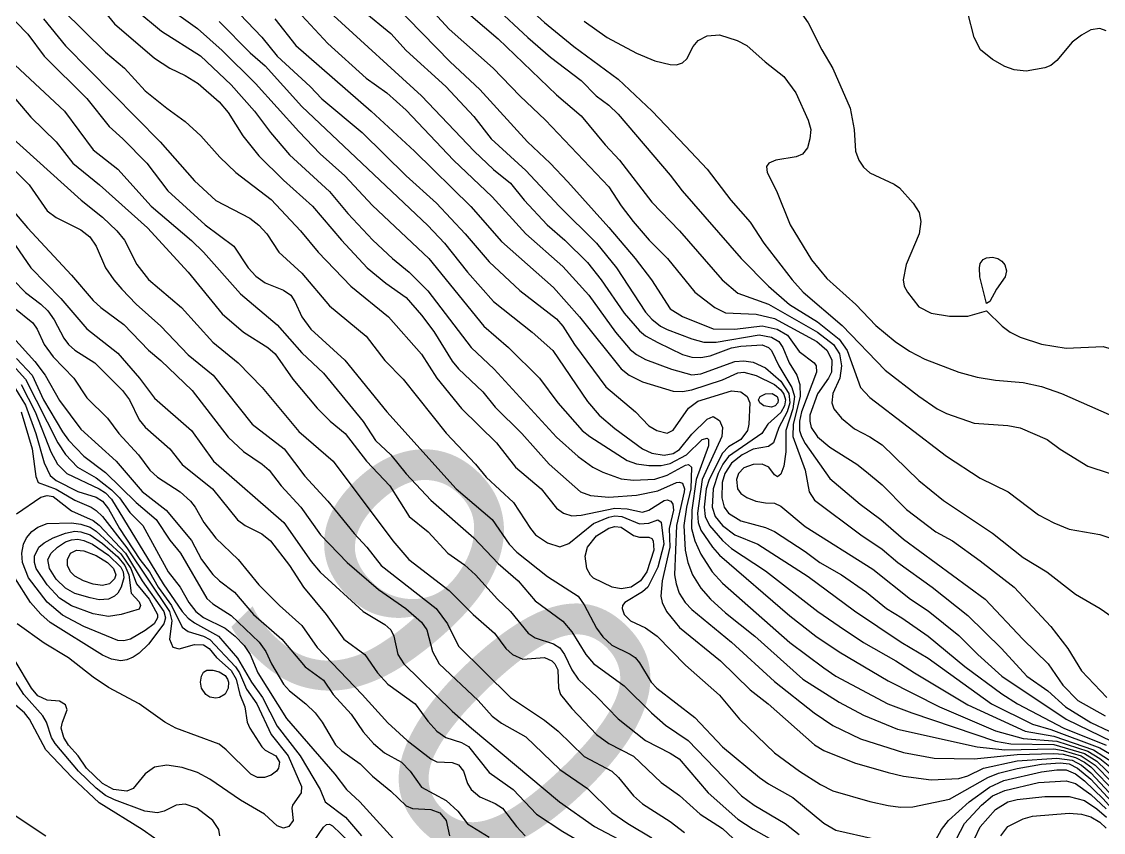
# Model space of a CAD drawing. Extents: x 474277 to 475042, y 254928 to 255625.
# Drawn here: x 474785.74 to 474812.76, y 255467.94 to 255488.19 of the extents above; entities that cross this region are included whole.
import ezdxf

# ---------------------------------------------------------------- set-up
doc = ezdxf.new("R2010")
doc.units = 0
doc.header["$MEASUREMENT"] = 0
doc.layers.add('BaseMapV2_DTM_export_MonNov09090547073261 — entities', color=1, linetype='CONTINUOUS')
doc.styles.get("Standard").update_dxf_attribs({"font": 'romans.shx'})

msp = doc.modelspace()

# ---------------------------------------------------------------- linework, layer by layer
at = {"layer": 'BaseMapV2_DTM_export_MonNov09090547073261 — entities', "color": 15, "linetype": 'Continuous', "true_color": 0xb7484b}
for points in [[(474785.002, 255488.792, 87), (474785.893, 255487.872, 87), (474786.297, 255487.328, 87), (474787.37, 255486.27, 87), (474787.927, 255485.571, 87), (474788.269, 255485.265, 87), (474788.861, 255484.651, 87), (474789.386, 255483.961, 87), (474790.326, 255483.118, 87), (474791.036, 255482.581, 87), (474791.395, 255482.044, 87), (474791.588, 255481.835, 87), (474791.818, 255481.669, 87), (474792.278, 255481.483, 87), (474792.458, 255481.354, 87), (474792.565, 255481.201, 87), (474792.739, 255480.817, 87), (474792.96, 255480.511, 87), (474793.811, 255479.738, 87), (474794.859, 255478.441, 87), (474796.594, 255476.524, 87), (474797.49, 255475.757, 87), (474797.919, 255475.143, 87), (474798.105, 255474.941, 87), (474798.872, 255474.331, 87), (474799.639, 255473.84, 87), (474799.792, 255473.624, 87), (474800.099, 255473.045, 87), (474800.252, 255472.826, 87), (474800.482, 255472.618, 87), (474800.942, 255472.393, 87), (474801.061, 255472.306, 87), (474801.172, 255472.174, 87), (474801.466, 255471.693, 87), (474801.604, 255471.54, 87), (474802.552, 255470.813, 87), (474803.242, 255470.08, 87), (474804.171, 255469.316, 87), (474804.393, 255469.156, 87), (474805.006, 255468.817, 87), (474805.773, 255468.169, 87), (474806.079, 255467.996, 87), (474807.03, 255467.783, 87)], [(474790.821, 255488.766, 85.25), (474791.741, 255487.798, 85.25), (474792.124, 255487.325, 85.25), (474792.944, 255486.568, 85.25), (474793.237, 255486.261, 85.25), (474794.242, 255485.418, 85.25), (474795.345, 255484.341, 85.25), (474796.101, 255483.654, 85.25), (474796.819, 255482.888, 85.25), (474797.415, 255482.191, 85.25), (474798.182, 255481.472, 85.25), (474799.102, 255480.764, 85.25), (474799.255, 255480.587, 85.25), (474799.547, 255480.127, 85.25), (474800.329, 255479.065, 85.25), (474801.075, 255478.441, 85.25), (474801.402, 255478.097, 85.25), (474801.607, 255477.98, 85.25), (474801.862, 255477.913, 85.25), (474802.016, 255477.988, 85.25), (474802.399, 255478.54, 85.25), (474802.629, 255478.71, 85.25), (474803.472, 255478.97, 85.25), (474803.702, 255478.946, 85.25), (474803.862, 255478.824, 85.25), (474803.924, 255478.671, 85.25), (474803.901, 255478.134, 85.25), (474803.868, 255477.98, 85.25), (474803.704, 255477.75, 85.25), (474803.396, 255477.568, 85.25), (474803.242, 255477.416, 85.25), (474802.909, 255476.754, 85.25), (474802.841, 255476.524, 85.25), (474802.786, 255476.064, 85.25), (474802.808, 255475.834, 85.25), (474802.92, 255475.603, 85.25), (474803.242, 255475.229, 85.25), (474803.472, 255475.031, 85.25), (474804.316, 255474.478, 85.25), (474805.628, 255473.457, 85.25), (474806.156, 255473.089, 85.25), (474806.77, 255472.683, 85.25), (474807.575, 255472.23, 85.25), (474808.039, 255471.923, 85.25), (474809.376, 255471.129, 85.25), (474810.804, 255470.466, 85.25), (474811.523, 255470.349, 85.25), (474812.516, 255470.006, 85.25), (474813.287, 255469.507, 85.25)], [(474795.651, 255488.844, 83.75), (474796.418, 255488.004, 83.75), (474797.52, 255487.028, 83.75), (474798.181, 255486.338, 83.75), (474798.825, 255485.725, 83.75), (474800.405, 255484.061, 83.75), (474800.712, 255483.587, 83.75), (474801.017, 255483.194, 83.75), (474801.412, 255482.734, 83.75), (474801.875, 255482.274, 83.75), (474802.551, 255481.431, 83.75), (474803.052, 255481.048, 83.75), (474803.319, 255480.917, 83.75), (474804.086, 255480.885, 83.75), (474804.546, 255480.778, 83.75), (474805.598, 255480.204, 83.75), (474805.849, 255479.988, 83.75), (474805.98, 255479.744, 83.75), (474805.966, 255479.437, 83.75), (474805.894, 255479.284, 83.75), (474805.619, 255478.893, 83.75), (474805.428, 255478.364, 83.75), (474805.423, 255478.21, 83.75), (474805.462, 255478.057, 83.75), (474805.619, 255477.823, 83.75), (474805.926, 255477.561, 83.75), (474806.597, 255477.137, 83.75), (474806.846, 255476.947, 83.75), (474807.23, 255476.619, 83.75), (474807.843, 255476.005, 83.75), (474808.571, 255475.45, 83.75), (474808.993, 255475.219, 83.75), (474809.683, 255474.724, 83.75), (474810.527, 255474.065, 83.75), (474811.447, 255473.083, 83.75), (474811.875, 255472.536, 83.75), (474812.214, 255471.978, 83.75), (474812.844, 255471.31, 83.75)], [(474798.105, 255488.8, 83), (474798.795, 255488.166, 83), (474799.531, 255487.565, 83), (474800.635, 255486.755, 83), (474801.486, 255485.955, 83), (474802.322, 255485.082, 83), (474802.859, 255484.504, 83), (474803.452, 255483.731, 83), (474803.932, 255483.185, 83), (474804.278, 255482.658, 83), (474804.987, 255481.738, 83), (474805.262, 255481.431, 83), (474806.233, 255480.603, 83), (474807.306, 255479.482, 83), (474808.15, 255478.834, 83), (474808.61, 255478.518, 83), (474808.84, 255478.402, 83), (474809.53, 255478.158, 83), (474810.373, 255478.103, 83), (474810.68, 255478.044, 83), (474811.359, 255477.75, 83), (474811.677, 255477.513, 83), (474812.367, 255477.087, 83), (474812.904, 255476.91, 83)], [(474804.946, 255488.792, 82.5), (474805.389, 255488.162, 82.5), (474805.728, 255487.488, 82.5), (474806.003, 255487.021, 82.5), (474806.438, 255486.031, 82.5), (474806.536, 255485.495, 82.5), (474806.571, 255484.958, 82.5), (474806.648, 255484.728, 82.5), (474806.77, 255484.554, 82.5), (474806.923, 255484.416, 82.5), (474807.536, 255484.129, 82.5), (474807.667, 255484.038, 82.5), (474808.011, 255483.654, 82.5), (474808.159, 255483.424, 82.5), (474808.203, 255483.194, 82.5), (474808.161, 255482.888, 82.5), (474807.834, 255482.121, 82.5), (474807.761, 255481.738, 82.5), (474807.787, 255481.584, 82.5), (474807.864, 255481.431, 82.5), (474808.15, 255481.068, 82.5), (474808.456, 255480.905, 82.5), (474808.916, 255480.833, 82.5), (474809.376, 255480.832, 82.5), (474809.837, 255480.971, 82.5), (474810.231, 255480.587, 82.5), (474810.433, 255480.434, 82.5), (474810.68, 255480.313, 82.5), (474811.217, 255480.138, 82.5), (474811.83, 255480.036, 82.5), (474812.75, 255480.072, 82.5), (474813.44, 255479.877, 82.5)], [(474786.757, 255488.484, 86.5), (474787.83, 255487.423, 86.5), (474788.31, 255487.028, 86.5), (474788.827, 255486.464, 86.5), (474789.364, 255486.024, 86.5), (474789.824, 255485.699, 86.5), (474790.212, 255485.341, 86.5), (474790.689, 255484.805, 86.5), (474791.088, 255484.421, 86.5), (474791.971, 255483.749, 86.5), (474792.707, 255482.964, 86.5), (474793.141, 255482.428, 86.5), (474793.963, 255481.584, 86.5), (474794.899, 255480.817, 86.5), (474795.728, 255479.882, 86.5), (474796.111, 255479.284, 86.5), (474796.725, 255478.528, 86.5), (474797.601, 255477.674, 86.5), (474798.078, 255477.06, 86.5), (474798.718, 255476.524, 86.5), (474799.102, 255476.037, 86.5), (474799.273, 255475.91, 86.5), (474799.485, 255475.851, 86.5), (474799.715, 255475.864, 86.5), (474800.559, 255476.035, 86.5), (474800.865, 255476.023, 86.5), (474801.249, 255475.942, 86.5), (474801.402, 255475.985, 86.5), (474801.786, 255476.233, 86.5), (474801.862, 255476.248, 86.5), (474801.957, 255476.217, 86.5), (474802.002, 255476.14, 86.5), (474802.021, 255475.987, 86.5), (474801.915, 255475.527, 86.5), (474801.932, 255475.067, 86.5), (474801.735, 255474.223, 86.5), (474801.706, 255473.84, 86.5), (474801.741, 255473.687, 86.5), (474801.847, 255473.457, 86.5), (474802.169, 255473.061, 86.5), (474803.191, 255472.23, 86.5), (474803.932, 255471.499, 86.5), (474804.384, 255471.156, 86.5), (474805.543, 255470.128, 86.5), (474805.773, 255469.986, 86.5), (474806.539, 255469.68, 86.5), (474807.383, 255469.441, 86.5), (474807.766, 255469.345, 86.5), (474808.456, 255469.256, 86.5), (474809.146, 255469.286, 86.5), (474809.376, 255469.357, 86.5), (474809.765, 255469.546, 86.5), (474810.603, 255469.73, 86.5), (474811.6, 255469.798, 86.5), (474811.983, 255469.746, 86.5), (474812.214, 255469.624, 86.5), (474812.444, 255469.432, 86.5), (474813.134, 255468.692, 86.5)], [(474787.6, 255488.695, 86.25), (474788.061, 255488.135, 86.25), (474789.057, 255487.273, 86.25), (474789.441, 255487.03, 86.25), (474789.824, 255486.847, 86.25), (474790.149, 255486.645, 86.25), (474790.675, 255486.185, 86.25), (474790.898, 255485.918, 86.25), (474791.261, 255485.341, 86.25), (474791.664, 255484.841, 86.25), (474792.278, 255484.234, 86.25), (474793.004, 255483.578, 86.25), (474793.728, 255482.734, 86.25), (474794.373, 255482.044, 86.25), (474794.833, 255481.661, 86.25), (474795.345, 255481.297, 86.25), (474795.728, 255480.856, 86.25), (474796.035, 255480.448, 86.25), (474796.495, 255479.712, 86.25), (474796.648, 255479.515, 86.25), (474797.262, 255478.943, 86.25), (474797.568, 255478.56, 86.25), (474798.234, 255477.904, 86.25), (474798.913, 255477.137, 86.25), (474799.696, 255476.447, 86.25), (474799.945, 255476.354, 86.25), (474800.405, 255476.316, 86.25), (474801.095, 255476.36, 86.25), (474801.632, 255476.471, 86.25), (474802.092, 255476.677, 86.25), (474802.169, 255476.692, 86.25), (474802.246, 255476.661, 86.25), (474802.293, 255476.524, 86.25), (474802.288, 255476.447, 86.25), (474802.098, 255475.603, 86.25), (474802.05, 255474.377, 86.25), (474802.084, 255474.147, 86.25), (474802.163, 255473.917, 86.25), (474802.314, 255473.687, 86.25), (474802.476, 255473.505, 86.25), (474803.467, 255472.69, 86.25), (474804.546, 255471.711, 86.25), (474805.539, 255470.926, 86.25), (474806.003, 255470.61, 86.25), (474806.693, 255470.276, 86.25), (474807.766, 255469.935, 86.25), (474808.533, 255469.795, 86.25), (474809.53, 255469.783, 86.25), (474810.603, 255469.886, 86.25), (474811.523, 255469.913, 86.25), (474811.753, 255469.894, 86.25), (474812.06, 255469.816, 86.25), (474812.288, 255469.699, 86.25), (474812.444, 255469.58, 86.25), (474813.057, 255468.945, 86.25)], [(474788.589, 255488.485, 86), (474789.231, 255487.948, 86), (474790.205, 255487.335, 86), (474790.974, 255486.609, 86), (474791.557, 255485.955, 86), (474791.956, 255485.418, 86), (474792.431, 255484.865, 86), (474793.428, 255483.951, 86), (474793.888, 255483.399, 86), (474794.511, 255482.734, 86), (474795.004, 255482.274, 86), (474795.421, 255481.935, 86), (474795.881, 255481.468, 86), (474796.97, 255480.051, 86), (474797.544, 255479.514, 86), (474799.102, 255477.809, 86), (474799.639, 255477.332, 86), (474800.005, 255477.06, 86), (474800.252, 255476.936, 86), (474800.712, 255476.773, 86), (474801.019, 255476.737, 86), (474801.556, 255476.767, 86), (474801.862, 255476.86, 86), (474802.322, 255477.116, 86), (474802.399, 255477.13, 86), (474802.471, 255477.06, 86), (474802.45, 255476.524, 86), (474802.345, 255476.064, 86), (474802.281, 255475.603, 86), (474802.31, 255474.99, 86), (474802.377, 255474.683, 86), (474802.495, 255474.377, 86), (474802.706, 255474.039, 86), (474802.948, 255473.763, 86), (474803.319, 255473.425, 86), (474804.05, 255472.843, 86), (474805.255, 255471.77, 86), (474806.156, 255471.191, 86), (474806.77, 255470.867, 86), (474807.613, 255470.52, 86), (474809.607, 255470.081, 86), (474810.297, 255470.007, 86), (474811.523, 255470.028, 86), (474811.753, 255469.989, 86), (474812.204, 255469.853, 86), (474812.556, 255469.623, 86), (474812.98, 255469.185, 86)], [(474789.287, 255488.613, 85.75), (474790.131, 255488.017, 85.75), (474790.744, 255487.471, 85.75), (474791.578, 255486.645, 85.75), (474792.661, 255485.443, 85.75), (474793.198, 255484.89, 85.75), (474793.811, 255484.338, 85.75), (474794.501, 255483.601, 85.75), (474795.913, 255482.274, 85.75), (474797.28, 255480.587, 85.75), (474797.902, 255480.051, 85.75), (474798.674, 255479.284, 85.75), (474799.131, 255478.671, 85.75), (474799.742, 255477.98, 85.75), (474799.929, 255477.827, 85.75), (474800.865, 255477.229, 85.75), (474801.095, 255477.147, 85.75), (474801.402, 255477.108, 85.75), (474801.709, 255477.102, 85.75), (474801.939, 255477.154, 85.75), (474802.345, 255477.367, 85.75), (474802.739, 255477.75, 85.75), (474802.859, 255477.783, 85.75), (474802.894, 255477.75, 85.75), (474802.899, 255477.597, 85.75), (474802.591, 255476.754, 85.75), (474802.475, 255475.987, 85.75), (474802.47, 255475.527, 85.75), (474802.552, 255475.223, 85.75), (474802.706, 255474.892, 85.75), (474802.987, 255474.453, 85.75), (474803.242, 255474.166, 85.75), (474804.929, 255472.683, 85.75), (474805.773, 255472.055, 85.75), (474806.079, 255471.847, 85.75), (474807.379, 255471.156, 85.75), (474807.971, 255470.926, 85.75), (474810.067, 255470.222, 85.75), (474810.45, 255470.154, 85.75), (474811.523, 255470.136, 85.75), (474812.29, 255469.91, 85.75), (474812.597, 255469.721, 85.75), (474813.057, 255469.282, 85.75)], [(474794.271, 255488.461, 84.25), (474794.961, 255487.896, 84.25), (474795.345, 255487.469, 84.25), (474796.334, 255486.568, 84.25), (474797.032, 255485.816, 84.25), (474797.463, 255485.265, 84.25), (474798.335, 255484.47, 84.25), (474799.162, 255483.578, 84.25), (474800.099, 255482.658, 84.25), (474800.599, 255482.044, 84.25), (474801.325, 255480.934, 84.25), (474801.479, 255480.757, 84.25), (474801.698, 255480.587, 84.25), (474801.862, 255480.501, 84.25), (474802.476, 255480.267, 84.25), (474802.782, 255480.182, 84.25), (474803.089, 255480.182, 84.25), (474804.163, 255480.366, 84.25), (474804.469, 255480.31, 84.25), (474804.653, 255480.204, 84.25), (474804.754, 255480.051, 84.25), (474804.912, 255479.667, 84.25), (474805.098, 255479.361, 84.25), (474805.177, 255479.131, 84.25), (474805.183, 255478.824, 84.25), (474805.013, 255478.134, 84.25), (474805.002, 255477.827, 84.25), (474805.31, 255476.984, 84.25), (474805.407, 255476.447, 84.25), (474805.543, 255476.24, 84.25), (474806.697, 255475.373, 84.25), (474807.23, 255475.011, 84.25), (474807.624, 255474.683, 84.25), (474808.481, 255474.07, 84.25), (474809.376, 255473.359, 84.25), (474810.217, 255472.536, 84.25), (474810.846, 255471.846, 84.25), (474811.37, 255471.478, 84.25), (474811.815, 255471.08, 84.25), (474812.444, 255470.688, 84.25), (474813.364, 255470.255, 84.25)], [(474795.038, 255488.625, 84), (474796.445, 255487.182, 84), (474797.185, 255486.491, 84), (474798.371, 255485.188, 84), (474798.942, 255484.651, 84), (474799.378, 255484.191, 84), (474800.405, 255483.049, 84), (474801.066, 255482.274, 84), (474801.473, 255481.738, 84), (474801.939, 255481.019, 84), (474802.246, 255480.827, 84), (474803.012, 255480.515, 84), (474803.549, 255480.508, 84), (474804.239, 255480.592, 84), (474804.613, 255480.511, 84), (474804.872, 255480.357, 84), (474805.159, 255479.953, 84), (474805.535, 255479.667, 84), (474805.583, 255479.591, 84), (474805.589, 255479.437, 84), (474805.221, 255478.441, 84), (474805.171, 255478.21, 84), (474805.17, 255477.98, 84), (474805.217, 255477.827, 84), (474805.313, 255477.657, 84), (474805.926, 255476.776, 84), (474806.684, 255476.14, 84), (474807.202, 255475.757, 84), (474807.766, 255475.266, 84), (474809.808, 255473.763, 84), (474810.751, 255472.766, 84), (474811.376, 255472.153, 84), (474811.75, 255471.616, 84), (474812.125, 255471.233, 84), (474812.804, 255470.85, 84)], [(474797.557, 255488.562, 83.25), (474798.386, 255487.795, 83.25), (474798.949, 255487.303, 83.25), (474799.715, 255486.719, 83.25), (474800.087, 255486.338, 83.25), (474800.405, 255486.099, 83.25), (474800.639, 255485.878, 83.25), (474801.939, 255484.354, 83.25), (474802.241, 255483.961, 83.25), (474803.712, 255482.274, 83.25), (474804.396, 255481.584, 83.25), (474804.915, 255481.124, 83.25), (474805.619, 255480.692, 83.25), (474806.156, 255480.261, 83.25), (474806.359, 255479.974, 83.25), (474806.691, 255479.054, 83.25), (474806.923, 255478.799, 83.25), (474808.84, 255477.336, 83.25), (474809.683, 255476.789, 83.25), (474810.378, 255476.447, 83.25), (474811.14, 255475.871, 83.25), (474811.523, 255475.673, 83.25), (474811.907, 255475.517, 83.25), (474812.674, 255475.383, 83.25), (474812.923, 255475.297, 83.25)], [(474786.283, 255488.255, 86.75), (474786.834, 255487.585, 86.75), (474789.196, 255485.188, 86.75), (474790.054, 255484.213, 86.75), (474790.591, 255483.726, 86.75), (474791.434, 255483.279, 86.75), (474791.664, 255483.104, 86.75), (474791.864, 255482.888, 86.75), (474792.161, 255482.428, 86.75), (474792.738, 255481.909, 86.75), (474793.428, 255481.088, 86.75), (474794.348, 255480.337, 86.75), (474794.808, 255479.727, 86.75), (474795.268, 255479.257, 86.75), (474796.342, 255477.915, 86.75), (474797.076, 255477.137, 86.75), (474797.338, 255476.817, 86.75), (474798.028, 255476.18, 86.75), (474798.445, 255475.527, 86.75), (474798.574, 255475.373, 86.75), (474798.872, 255475.174, 86.75), (474799.179, 255475.07, 86.75), (474799.409, 255475.158, 86.75), (474800.022, 255475.653, 86.75), (474800.405, 255475.817, 86.75), (474800.559, 255475.844, 86.75), (474800.73, 255475.834, 86.75), (474801.172, 255475.65, 86.75), (474801.402, 255475.666, 86.75), (474801.632, 255475.747, 86.75), (474801.709, 255475.692, 86.75), (474801.779, 255475.143, 86.75), (474801.632, 255474.569, 86.75), (474801.38, 255474.07, 86.75), (474801.249, 255473.951, 86.75), (474800.802, 255473.687, 86.75), (474800.748, 255473.61, 86.75), (474800.736, 255473.533, 86.75), (474800.79, 255473.38, 86.75), (474800.949, 255473.227, 86.75), (474801.325, 255473.047, 86.75), (474801.609, 255472.843, 86.75), (474802.322, 255472.12, 86.75), (474803.166, 255471.365, 86.75), (474803.668, 255470.773, 86.75), (474804.541, 255469.929, 86.75), (474805.169, 255469.469, 86.75), (474805.696, 255469.138, 86.75), (474806.003, 255468.982, 86.75), (474806.923, 255468.71, 86.75), (474807.383, 255468.61, 86.75), (474807.69, 255468.571, 86.75), (474807.996, 255468.581, 86.75), (474808.916, 255468.769, 86.75), (474809.877, 255469.316, 86.75), (474810.143, 255469.418, 86.75), (474810.603, 255469.54, 86.75), (474811.217, 255469.642, 86.75), (474811.677, 255469.677, 86.75), (474811.907, 255469.653, 86.75), (474812.117, 255469.546, 86.75), (474812.444, 255469.269, 86.75), (474813.287, 255468.362, 86.75)], [(474790.668, 255488.194, 85.5), (474791.449, 255487.412, 85.5), (474791.818, 255487.086, 85.5), (474792.738, 255486.067, 85.5), (474795.881, 255483.1, 85.5), (474796.299, 255482.658, 85.5), (474796.878, 255481.933, 85.5), (474797.527, 255481.201, 85.5), (474798.488, 255480.435, 85.5), (474799.009, 255479.974, 85.5), (474799.869, 255478.701, 85.5), (474800.168, 255478.364, 85.5), (474800.559, 255478.031, 85.5), (474801.245, 255477.52, 85.5), (474801.479, 255477.413, 85.5), (474801.786, 255477.362, 85.5), (474802.016, 255477.408, 85.5), (474802.169, 255477.507, 85.5), (474802.476, 255477.885, 85.5), (474802.859, 255478.265, 85.5), (474803.012, 255478.325, 85.5), (474803.166, 255478.232, 85.5), (474803.244, 255478.057, 85.5), (474803.231, 255477.827, 85.5), (474802.74, 255476.754, 85.5), (474802.619, 255475.91, 85.5), (474802.636, 255475.68, 85.5), (474802.706, 255475.49, 85.5), (474802.992, 255475.067, 85.5), (474803.166, 255474.865, 85.5), (474804.929, 255473.347, 85.5), (474805.577, 255472.843, 85.5), (474806.156, 255472.452, 85.5), (474807.383, 255471.727, 85.5), (474808.669, 255471.08, 85.5), (474810.067, 255470.479, 85.5), (474810.757, 255470.288, 85.5), (474811.6, 255470.223, 85.5), (474812.367, 255469.973, 85.5), (474812.674, 255469.791, 85.5), (474813.21, 255469.352, 85.5)], [(474792.064, 255488.255, 85), (474792.584, 255487.595, 85), (474794.468, 255485.955, 85), (474795.548, 255484.958, 85), (474796.955, 255483.572, 85), (474797.722, 255482.699, 85), (474799.025, 255481.55, 85), (474799.677, 255480.817, 85), (474800.712, 255479.52, 85), (474800.916, 255479.361, 85), (474801.249, 255479.191, 85), (474802.016, 255478.959, 85), (474802.246, 255478.954, 85), (474802.476, 255478.997, 85), (474803.242, 255479.242, 85), (474803.626, 255479.415, 85), (474803.779, 255479.434, 85), (474804.086, 255479.351, 85), (474804.546, 255479.126, 85), (474804.699, 255478.998, 85), (474804.776, 255478.886, 85), (474804.815, 255478.747, 85), (474804.795, 255478.594, 85), (474804.699, 255478.43, 85), (474804.376, 255478.134, 85), (474804.224, 255477.904, 85), (474803.396, 255477.33, 85), (474803.25, 255477.137, 85), (474803.133, 255476.907, 85), (474803.008, 255476.524, 85), (474802.987, 255476.064, 85), (474803.063, 255475.834, 85), (474803.242, 255475.603, 85), (474803.549, 255475.377, 85), (474804.125, 255475.143, 85), (474805.389, 255474.329, 85), (474806.539, 255473.473, 85), (474807.711, 255472.69, 85), (474808.38, 255472.289, 85), (474809.964, 255471.156, 85), (474810.987, 255470.644, 85), (474811.447, 255470.509, 85), (474812.674, 255470.05, 85), (474813.824, 255469.377, 85)], [(474792.738, 255488.34, 84.75), (474793.384, 255487.642, 84.75), (474794.348, 255486.779, 84.75), (474794.857, 255486.415, 84.75), (474795.345, 255485.98, 84.75), (474796.522, 255484.728, 84.75), (474797.492, 255483.815, 84.75), (474798.33, 255482.888, 84.75), (474799.255, 255482.074, 84.75), (474799.907, 255481.354, 84.75), (474800.573, 255480.434, 84.75), (474800.942, 255480.005, 84.75), (474801.095, 255479.873, 84.75), (474801.325, 255479.748, 84.75), (474801.968, 255479.514, 84.75), (474802.476, 255479.372, 84.75), (474802.706, 255479.397, 84.75), (474803.549, 255479.7, 84.75), (474803.779, 255479.72, 84.75), (474804.009, 255479.686, 84.75), (474804.316, 255479.54, 84.75), (474804.699, 255479.208, 84.75), (474804.9, 255478.901, 84.75), (474804.927, 255478.671, 84.75), (474804.864, 255478.441, 84.75), (474804.65, 255478.057, 84.75), (474804.522, 255477.674, 84.75), (474804.393, 255477.575, 84.75), (474804.009, 255477.515, 84.75), (474803.734, 255477.367, 84.75), (474803.472, 255477.163, 84.75), (474803.304, 255476.907, 84.75), (474803.238, 255476.677, 84.75), (474803.231, 255476.294, 84.75), (474803.286, 255476.064, 84.75), (474803.396, 255475.914, 84.75), (474803.702, 255475.721, 84.75), (474804.316, 255475.552, 84.75), (474804.546, 255475.457, 84.75), (474805.313, 255474.958, 84.75), (474805.675, 255474.683, 84.75), (474806.219, 255474.377, 84.75), (474806.846, 255473.945, 84.75), (474807.344, 255473.533, 84.75), (474807.724, 255473.303, 84.75), (474808.38, 255472.843, 84.75), (474809.3, 255472.088, 84.75), (474810.22, 255471.402, 84.75), (474810.612, 255471.156, 84.75), (474811.774, 255470.543, 84.75), (474812.827, 255470.122, 84.75)], [(474793.536, 255488.332, 84.5), (474795.728, 255486.336, 84.5), (474797.039, 255484.958, 84.5), (474797.524, 255484.498, 84.5), (474797.952, 255484.151, 84.5), (474798.291, 255483.731, 84.5), (474798.863, 255483.118, 84.5), (474799.304, 255482.734, 84.5), (474799.869, 255482.173, 84.5), (474800.212, 255481.738, 84.5), (474800.789, 255480.906, 84.5), (474801.172, 255480.471, 84.5), (474801.325, 255480.342, 84.5), (474801.632, 255480.172, 84.5), (474802.246, 255479.877, 84.5), (474802.476, 255479.806, 84.5), (474802.706, 255479.804, 84.5), (474802.936, 255479.84, 84.5), (474803.472, 255480.041, 84.5), (474803.702, 255480.088, 84.5), (474804.239, 255480.117, 84.5), (474804.393, 255480.055, 84.5), (474804.469, 255479.978, 84.5), (474804.651, 255479.591, 84.5), (474804.981, 255479.054, 84.5), (474805.04, 255478.824, 84.5), (474805.003, 255478.517, 84.5), (474804.829, 255477.98, 84.5), (474804.828, 255477.444, 84.5), (474804.776, 255477.088, 84.5), (474804.699, 255476.884, 84.5), (474804.623, 255476.824, 84.5), (474804.546, 255476.874, 84.5), (474804.402, 255477.06, 84.5), (474804.239, 255477.137, 84.5), (474804.009, 255477.131, 84.5), (474803.779, 255477.043, 84.5), (474803.644, 255476.907, 84.5), (474803.596, 255476.754, 84.5), (474803.623, 255476.524, 84.5), (474803.702, 255476.409, 84.5), (474803.856, 255476.303, 84.5), (474804.08, 255476.217, 84.5), (474804.316, 255476.171, 84.5), (474804.546, 255476.166, 84.5), (474804.699, 255476.088, 84.5), (474805.313, 255475.584, 84.5), (474807, 255474.513, 84.5), (474807.939, 255473.763, 84.5), (474808.38, 255473.477, 84.5), (474809.146, 255472.861, 84.5), (474809.62, 255472.383, 84.5), (474810.22, 255471.844, 84.5), (474811.83, 255470.77, 84.5), (474812.98, 255470.209, 84.5)], [(474796.955, 255488.339, 83.5), (474797.645, 255487.762, 83.5), (474799.102, 255486.361, 83.5), (474799.715, 255485.838, 83.5), (474800.31, 255485.111, 83.5), (474800.672, 255484.728, 83.5), (474801.479, 255483.684, 83.5), (474802.17, 255482.964, 83.5), (474803.236, 255481.738, 83.5), (474803.626, 255481.41, 83.5), (474804.393, 255481.134, 83.5), (474805.619, 255480.431, 83.5), (474806.014, 255480.127, 83.5), (474806.167, 255479.897, 83.5), (474806.217, 255479.591, 83.5), (474806.175, 255479.284, 83.5), (474806, 255478.901, 83.5), (474805.974, 255478.671, 83.5), (474806.03, 255478.517, 83.5), (474806.216, 255478.287, 83.5), (474806.539, 255478.017, 83.5), (474806.923, 255477.818, 83.5), (474807.23, 255477.617, 83.5), (474808.15, 255476.731, 83.5), (474808.763, 255476.228, 83.5), (474809.99, 255475.417, 83.5), (474810.757, 255474.803, 83.5), (474811.346, 255474.453, 83.5), (474812.06, 255473.893, 83.5), (474812.678, 255473.533, 83.5), (474812.98, 255473.323, 83.5)], [(474799.792, 255488.203, 82.75), (474800.361, 255487.795, 82.75), (474801.095, 255487.401, 82.75), (474801.556, 255487.211, 82.75), (474801.939, 255487.115, 82.75), (474802.092, 255487.114, 82.75), (474802.246, 255487.157, 82.75), (474802.357, 255487.258, 82.75), (474802.516, 255487.565, 82.75), (474802.641, 255487.718, 82.75), (474802.859, 255487.834, 82.75), (474803.166, 255487.86, 82.75), (474803.612, 255487.718, 82.75), (474803.856, 255487.597, 82.75), (474804.313, 255487.182, 82.75), (474804.776, 255486.82, 82.75), (474805.076, 255486.415, 82.75), (474805.387, 255485.725, 82.75), (474805.448, 255485.495, 82.75), (474805.429, 255485.265, 82.75), (474805.368, 255485.035, 82.75), (474805.247, 255484.881, 82.75), (474805.083, 255484.811, 82.75), (474804.581, 255484.728, 82.75), (474804.406, 255484.651, 82.75), (474804.342, 255484.575, 82.75), (474804.362, 255484.421, 82.75), (474804.596, 255483.961, 82.75), (474804.932, 255483.118, 82.75), (474805.466, 255482.237, 82.75), (474805.849, 255481.774, 82.75), (474806.575, 255481.124, 82.75), (474807.076, 255480.601, 82.75), (474807.555, 255480.204, 82.75), (474807.92, 255479.957, 82.75), (474808.303, 255479.762, 82.75), (474809.146, 255479.433, 82.75), (474809.607, 255479.31, 82.75), (474810.067, 255479.235, 82.75), (474810.757, 255479.176, 82.75), (474811.217, 255479.077, 82.75), (474811.716, 255478.901, 82.75), (474812.904, 255478.382, 82.75)], [(474812.827, 255487.962, 82.5), (474812.674, 255488.018, 82.5), (474812.444, 255487.984, 82.5), (474812.214, 255487.853, 82.5), (474811.983, 255487.673, 82.5), (474811.6, 255487.219, 82.5), (474811.447, 255487.09, 82.5), (474811.293, 255487.032, 82.5), (474810.833, 255486.953, 82.5), (474810.527, 255486.982, 82.5), (474810.297, 255487.071, 82.5), (474809.99, 255487.244, 82.5), (474809.688, 255487.488, 82.5), (474809.528, 255487.795, 82.5), (474809.373, 255488.408, 82.5)], [(474785.58, 255487.105, 87.25), (474786.808, 255485.955, 87.25), (474787.524, 255484.985, 87.25), (474788.137, 255484.501, 87.25), (474788.97, 255483.578, 87.25), (474789.977, 255482.722, 87.25), (474790.284, 255482.428, 87.25), (474791.204, 255481.392, 87.25), (474792.124, 255480.614, 87.25), (474792.738, 255479.916, 87.25), (474793.274, 255479.409, 87.25), (474794.271, 255478.2, 87.25), (474794.578, 255477.728, 87.25), (474794.961, 255477.367, 87.25), (474795.345, 255476.899, 87.25), (474795.958, 255476.241, 87.25), (474797.034, 255475.297, 87.25), (474797.645, 255474.653, 87.25), (474798.14, 255474.223, 87.25), (474798.565, 255473.724, 87.25), (474799.255, 255473.218, 87.25), (474799.485, 255472.949, 87.25), (474799.831, 255472.383, 87.25), (474800.022, 255472.158, 87.25), (474800.789, 255471.606, 87.25), (474801.472, 255470.926, 87.25), (474801.823, 255470.62, 87.25), (474802.384, 255470.236, 87.25), (474803.723, 255468.856, 87.25), (474804.037, 255468.626, 87.25), (474804.813, 255468.166, 87.25), (474805.159, 255467.887, 87.25)], [(474785.454, 255486.413, 87.5), (474785.967, 255485.801, 87.5), (474786.598, 255485.188, 87.5), (474787.017, 255484.651, 87.5), (474787.68, 255484.115, 87.5), (474788.88, 255483.041, 87.5), (474789.901, 255481.929, 87.5), (474790.75, 255480.894, 87.5), (474791.281, 255480.431, 87.5), (474791.89, 255480.051, 87.5), (474792.067, 255479.897, 87.5), (474792.508, 255479.264, 87.5), (474793.121, 255478.537, 87.5), (474793.448, 255478.21, 87.5), (474793.816, 255477.904, 87.5), (474794.349, 255477.214, 87.5), (474794.937, 255476.6, 87.5), (474795.421, 255475.83, 87.5), (474795.889, 255475.45, 87.5), (474796.386, 255474.913, 87.5), (474796.802, 255474.622, 87.5), (474797.072, 255474.377, 87.5), (474797.625, 255473.763, 87.5), (474797.952, 255473.456, 87.5), (474798.387, 255472.92, 87.5), (474798.565, 255472.797, 87.5), (474799.025, 255472.651, 87.5), (474799.179, 255472.55, 87.5), (474799.3, 255472.383, 87.5), (474799.485, 255472, 87.5), (474799.639, 255471.766, 87.5), (474800.125, 255471.31, 87.5), (474800.635, 255470.774, 87.5), (474801.325, 255470.24, 87.5), (474801.939, 255469.923, 87.5), (474802.16, 255469.776, 87.5), (474802.889, 255468.933, 87.5), (474803.626, 255468.274, 87.5), (474804.009, 255468.02, 87.5), (474804.546, 255467.721, 87.5)], [(474785.353, 255485.418, 87.75), (474787.222, 255483.731, 87.75), (474787.754, 255483.302, 87.75), (474788.116, 255482.964, 87.75), (474788.311, 255482.734, 87.75), (474788.611, 255482.121, 87.75), (474788.904, 255481.746, 87.75), (474789.729, 255481.048, 87.75), (474790.514, 255480.186, 87.75), (474791.149, 255479.667, 87.75), (474791.743, 255479.054, 87.75), (474792.661, 255477.95, 87.75), (474793.518, 255477.214, 87.75), (474795.008, 255475.22, 87.75), (474795.41, 255474.76, 87.75), (474796.418, 255473.982, 87.75), (474797.014, 255473.38, 87.75), (474797.548, 255472.92, 87.75), (474797.83, 255472.536, 87.75), (474797.998, 255472.383, 87.75), (474798.258, 255472.266, 87.75), (474798.795, 255472.307, 87.75), (474798.983, 255472.23, 87.75), (474799.056, 255472.153, 87.75), (474799.129, 255472, 87.75), (474799.146, 255471.54, 87.75), (474799.196, 255471.386, 87.75), (474799.485, 255471.035, 87.75), (474800.099, 255470.39, 87.75), (474800.405, 255470.161, 87.75), (474801.019, 255469.849, 87.75), (474801.709, 255469.192, 87.75), (474802.169, 255468.864, 87.75), (474802.687, 255468.396, 87.75), (474803.242, 255468.041, 87.75), (474803.779, 255467.539, 87.75)], [(474785.3, 255484.739, 88), (474785.923, 255484.115, 88), (474786.374, 255483.465, 88), (474786.604, 255483.298, 88), (474787.217, 255482.992, 88), (474787.442, 255482.811, 88), (474787.599, 255482.581, 88), (474787.829, 255482.044, 88), (474788.039, 255481.738, 88), (474788.24, 255481.508, 88), (474788.597, 255481.137, 88), (474789.211, 255480.585, 88), (474789.901, 255479.865, 88), (474790.521, 255479.361, 88), (474791.499, 255478.134, 88), (474792.296, 255477.52, 88), (474792.814, 255476.84, 88), (474793.385, 255476.217, 88), (474794.041, 255475.406, 88), (474794.362, 255475.067, 88), (474794.716, 255474.607, 88), (474796.09, 255473.533, 88), (474796.373, 255473.15, 88), (474796.648, 255472.595, 88), (474797.946, 255471.31, 88), (474798.795, 255470.747, 88), (474799.137, 255470.466, 88), (474799.792, 255469.834, 88), (474800.482, 255469.468, 88), (474800.646, 255469.316, 88), (474801.019, 255468.855, 88), (474801.249, 255468.653, 88), (474801.939, 255468.214, 88), (474802.297, 255467.936, 88)], [(474784.993, 255484.08, 88.25), (474785.888, 255483.041, 88.25), (474786.987, 255481.858, 88.25), (474787.524, 255481.226, 88.25), (474787.718, 255481.048, 88.25), (474788.291, 255480.629, 88.25), (474788.904, 255479.983, 88.25), (474789.211, 255479.728, 88.25), (474789.994, 255478.977, 88.25), (474790.898, 255477.809, 88.25), (474791.281, 255477.456, 88.25), (474791.748, 255477.137, 88.25), (474791.923, 255476.984, 88.25), (474792.222, 255476.6, 88.25), (474792.715, 255476.064, 88.25), (474793.199, 255475.373, 88.25), (474793.873, 255474.683, 88.25), (474794.655, 255474.008, 88.25), (474795.336, 255473.533, 88.25), (474795.728, 255473.193, 88.25), (474795.859, 255472.997, 88.25), (474795.999, 255472.46, 88.25), (474796.169, 255472.153, 88.25), (474797.142, 255471.233, 88.25), (474797.492, 255470.845, 88.25), (474797.722, 255470.67, 88.25), (474798.335, 255470.326, 88.25), (474799.179, 255469.515, 88.25), (474799.869, 255469.036, 88.25), (474800.482, 255468.44, 88.25), (474800.879, 255468.166, 88.25), (474801.479, 255467.809, 88.25)], [(474785.494, 255482.734, 88.5), (474785.97, 255482.044, 88.5), (474786.717, 255481.278, 88.5), (474787.37, 255480.52, 88.5), (474788.137, 255479.906, 88.5), (474788.681, 255479.284, 88.5), (474789.057, 255478.79, 88.5), (474789.977, 255477.976, 88.5), (474790.534, 255477.214, 88.5), (474792.287, 255475.68, 88.5), (474792.968, 255474.709, 88.5), (474793.198, 255474.439, 88.5), (474794.271, 255473.462, 88.5), (474794.808, 255473.136, 88.5), (474794.961, 255473, 88.5), (474795.037, 255472.843, 88.5), (474795.132, 255472.383, 88.5), (474795.285, 255472.153, 88.5), (474796.495, 255470.971, 88.5), (474796.971, 255470.543, 88.5), (474799.177, 255468.703, 88.5), (474800.047, 255468.089, 88.5), (474800.631, 255467.783, 88.5)], [(474809.922, 255481.201, 82.5), (474809.837, 255481.152, 82.5), (474809.676, 255481.814, 82.5), (474809.662, 255482.044, 82.5), (474809.683, 255482.145, 82.5), (474809.76, 255482.252, 82.5), (474809.837, 255482.291, 82.5), (474809.99, 255482.307, 82.5), (474810.122, 255482.274, 82.5), (474810.22, 255482.211, 82.5), (474810.297, 255482.119, 82.5), (474810.34, 255481.968, 82.5), (474810.306, 255481.814, 82.5), (474810.09, 255481.508, 82.5), (474809.922, 255481.201, 82.5)], [(474785.524, 255481.738, 88.75), (474785.837, 255481.424, 88.75), (474786.22, 255481.136, 88.75), (474786.389, 255480.971, 88.75), (474786.553, 255480.741, 88.75), (474786.793, 255480.281, 88.75), (474786.91, 255480.122, 88.75), (474787.064, 255479.986, 88.75), (474787.566, 255479.667, 88.75), (474788.258, 255478.977, 88.75), (474788.434, 255478.747, 88.75), (474788.674, 255478.246, 88.75), (474788.827, 255478.06, 88.75), (474789.441, 255477.522, 88.75), (474789.747, 255477.128, 88.75), (474790.509, 255476.524, 88.75), (474791.128, 255475.747, 88.75), (474791.325, 255475.603, 88.75), (474791.741, 255475.401, 88.75), (474791.951, 255475.22, 88.75), (474792.431, 255474.608, 88.75), (474792.782, 255474.07, 88.75), (474793.341, 255473.38, 88.75), (474793.783, 255472.766, 88.75), (474794.309, 255472.383, 88.75), (474794.628, 255471.923, 88.75), (474794.885, 255471.644, 88.75), (474795.569, 255471.156, 88.75), (474795.881, 255470.716, 88.75), (474796.112, 255470.471, 88.75), (474796.335, 255470.313, 88.75), (474796.725, 255470.19, 88.75), (474796.9, 255470.083, 88.75), (474797.415, 255469.44, 88.75), (474798.012, 255469.009, 88.75), (474798.602, 255468.396, 88.75), (474799.255, 255467.964, 88.75), (474800.098, 255467.476, 88.75)], [(474785.54, 255481.048, 89), (474786.016, 255480.664, 89), (474786.127, 255480.511, 89), (474786.304, 255480.127, 89), (474786.527, 255479.815, 89), (474787.041, 255479.284, 89), (474787.37, 255478.796, 89), (474787.886, 255478.287, 89), (474788.168, 255477.904, 89), (474788.656, 255477.367, 89), (474788.943, 255476.984, 89), (474789.134, 255476.814, 89), (474789.7, 255476.447, 89), (474789.956, 255476.217, 89), (474790.075, 255476.064, 89), (474790.291, 255475.68, 89), (474790.591, 255475.288, 89), (474791.143, 255474.76, 89), (474791.664, 255474.125, 89), (474792.175, 255473.61, 89), (474792.738, 255473.112, 89), (474793.121, 255472.561, 89), (474794.247, 255471.386, 89), (474794.885, 255470.675, 89), (474795.37, 255470.236, 89), (474795.958, 255469.778, 89), (474796.112, 255469.706, 89), (474796.495, 255469.691, 89), (474796.648, 255469.631, 89), (474796.773, 255469.469, 89), (474796.875, 255469.163, 89), (474796.965, 255469.009, 89), (474797.185, 255468.828, 89), (474797.568, 255468.663, 89), (474797.746, 255468.549, 89), (474798.096, 255468.089, 89), (474798.316, 255467.859, 89)], [(474785.114, 255480.741, 89.25), (474786.067, 255479.704, 89.25), (474786.322, 255479.361, 89.25), (474786.68, 255478.725, 89.25), (474787.217, 255478.008, 89.25), (474788.102, 255477.214, 89.25), (474788.751, 255476.451, 89.25), (474789.345, 255475.987, 89.25), (474789.977, 255475.235, 89.25), (474790.232, 255474.76, 89.25), (474790.514, 255474.386, 89.25), (474790.679, 255474.223, 89.25), (474791.051, 255473.943, 89.25), (474791.532, 255473.38, 89.25), (474792.235, 255472.766, 89.25), (474792.82, 255472.076, 89.25), (474793.274, 255471.742, 89.25), (474793.519, 255471.386, 89.25), (474793.965, 255470.892, 89.25), (474794.271, 255470.457, 89.25), (474794.526, 255470.159, 89.25), (474794.803, 255469.929, 89.25), (474795.225, 255469.699, 89.25), (474795.445, 255469.469, 89.25), (474795.728, 255469.069, 89.25), (474796.342, 255468.742, 89.25), (474796.63, 255468.473, 89.25), (474796.878, 255468.156, 89.25), (474797.415, 255467.82, 89.25)], [(474785.454, 255479.686, 89.75), (474785.837, 255479.26, 89.75), (474786.638, 255477.674, 89.75), (474786.834, 255477.375, 89.75), (474787.129, 255477.06, 89.75), (474787.6, 255476.795, 89.75), (474787.984, 255476.498, 89.75), (474788.178, 255476.294, 89.75), (474788.444, 255475.928, 89.75), (474788.766, 255475.603, 89.75), (474789.397, 255474.453, 89.75), (474789.694, 255474.07, 89.75), (474789.913, 255473.687, 89.75), (474790.089, 255473.457, 89.75), (474790.284, 255473.312, 89.75), (474790.821, 255473.042, 89.75), (474791.073, 255472.843, 89.75), (474791.3, 255472.613, 89.75), (474791.45, 255472.383, 89.75), (474791.635, 255471.923, 89.75), (474792.354, 255470.785, 89.75), (474793.56, 255469.393, 89.75), (474793.852, 255469.009, 89.75), (474794.188, 255468.703, 89.75), (474795.191, 255467.596, 89.75)], [(474785.607, 255479.773, 89.5), (474786.002, 255479.361, 89.5), (474786.287, 255478.747, 89.5), (474786.757, 255477.947, 89.5), (474786.91, 255477.737, 89.5), (474787.294, 255477.341, 89.5), (474787.83, 255476.931, 89.5), (474788.597, 255476.184, 89.5), (474789.099, 255475.757, 89.5), (474789.441, 255475.239, 89.5), (474789.702, 255474.913, 89.5), (474790.361, 255473.787, 89.5), (474790.514, 255473.647, 89.5), (474790.974, 255473.36, 89.5), (474791.673, 255472.69, 89.5), (474791.836, 255472.46, 89.5), (474791.978, 255472.153, 89.5), (474792.278, 255471.647, 89.5), (474792.431, 255471.475, 89.5), (474792.834, 255471.156, 89.5), (474793.073, 255470.926, 89.5), (474793.248, 255470.696, 89.5), (474793.581, 255470.127, 89.5), (474793.735, 255469.979, 89.5), (474794.195, 255469.65, 89.5), (474794.501, 255469.345, 89.5), (474794.961, 255468.97, 89.5), (474795.345, 255468.604, 89.5), (474795.498, 255468.535, 89.5), (474795.958, 255468.512, 89.5), (474796.188, 255468.432, 89.5), (474796.339, 255468.243, 89.5), (474796.424, 255467.859, 89.5)], [(474785.377, 255479.362, 90.25), (474785.837, 255478.611, 90.25), (474786.09, 255477.904, 90.25), (474786.297, 255477.169, 90.25), (474786.45, 255476.853, 90.25), (474786.604, 255476.73, 90.25), (474787.14, 255476.458, 90.25), (474787.6, 255476.31, 90.25), (474787.757, 255476.217, 90.25), (474787.907, 255476.02, 90.25), (474788.179, 255475.527, 90.25), (474788.687, 255474.76, 90.25), (474788.932, 255474.453, 90.25), (474789.145, 255474.07, 90.25), (474789.478, 255473.61, 90.25), (474789.747, 255473.067, 90.25), (474789.901, 255472.955, 90.25), (474790.284, 255472.84, 90.25), (474790.437, 255472.763, 90.25), (474791.079, 255472.076, 90.25), (474791.18, 255471.923, 90.25), (474791.358, 255471.52, 90.25), (474791.613, 255471.156, 90.25), (474791.974, 255470.39, 90.25), (474792.398, 255469.853, 90.25), (474792.725, 255469.086, 90.25), (474792.718, 255468.933, 90.25), (474792.506, 255468.626, 90.25), (474792.488, 255468.549, 90.25), (474792.52, 255468.243, 90.25), (474792.413, 255468.089, 90.25)], [(474785.726, 255479.131, 90), (474786.077, 255478.441, 90), (474786.47, 255477.444, 90), (474786.636, 255477.137, 90), (474786.868, 255476.907, 90), (474787.677, 255476.52, 90), (474787.83, 255476.418, 90), (474787.984, 255476.26, 90), (474789.271, 255474.147, 90), (474789.747, 255473.46, 90), (474789.901, 255473.289, 90), (474790.054, 255473.172, 90), (474790.652, 255472.843, 90), (474791.128, 255472.289, 90), (474791.476, 255471.693, 90), (474791.756, 255471.31, 90), (474792.124, 255470.598, 90), (474792.696, 255469.853, 90), (474793.194, 255469.009, 90), (474793.32, 255468.703, 90), (474793.826, 255468.319, 90), (474794.231, 255467.859, 90)], [(474804.561, 255478.594, 85.25), (474804.469, 255478.561, 85.25), (474804.281, 255478.594, 85.25), (474804.175, 255478.671, 85.25), (474804.146, 255478.747, 85.25), (474804.188, 255478.824, 85.25), (474804.316, 255478.891, 85.25), (474804.486, 255478.901, 85.25), (474804.608, 255478.824, 85.25), (474804.639, 255478.747, 85.25), (474804.63, 255478.671, 85.25), (474804.561, 255478.594, 85.25)], [(474785.722, 255478.441, 90.5), (474785.997, 255477.52, 90.5), (474786.096, 255476.83, 90.5), (474786.154, 255476.677, 90.5), (474786.604, 255476.51, 90.5), (474787.064, 255476.238, 90.5), (474787.473, 255476.064, 90.5), (474787.6, 255475.983, 90.5), (474787.754, 255475.83, 90.5), (474788.367, 255475.049, 90.5), (474789.433, 255473.457, 90.5), (474789.491, 255473.227, 90.5), (474789.432, 255472.766, 90.5), (474789.517, 255472.564, 90.5), (474789.671, 255472.53, 90.5), (474790.054, 255472.638, 90.5), (474790.284, 255472.629, 90.5), (474790.421, 255472.536, 90.5), (474790.608, 255472.306, 90.5), (474790.974, 255471.983, 90.5), (474791.093, 255471.77, 90.5), (474791.187, 255471.386, 90.5), (474791.312, 255471.08, 90.5), (474791.371, 255470.696, 90.5), (474791.435, 255470.543, 90.5), (474791.741, 255470.08, 90.5), (474791.818, 255469.998, 90.5), (474792.087, 255469.853, 90.5), (474792.175, 255469.699, 90.5), (474792.153, 255469.546, 90.5), (474792.102, 255469.469, 90.5), (474791.971, 255469.372, 90.5), (474791.801, 255469.316, 90.5)], [(474785.607, 255475.897, 90.75), (474786.22, 255476.316, 90.75), (474786.374, 255476.359, 90.75), (474786.527, 255476.329, 90.75), (474786.987, 255475.975, 90.75), (474787.524, 255475.73, 90.75), (474787.677, 255475.612, 90.75), (474788.331, 255474.913, 90.75), (474788.751, 255474.224, 90.75), (474789.291, 255473.457, 90.75), (474789.332, 255473.303, 90.75), (474789.293, 255473.15, 90.75), (474788.904, 255472.644, 90.75), (474788.674, 255472.418, 90.75), (474788.521, 255472.315, 90.75), (474788.367, 255472.25, 90.75), (474788.219, 255472.23, 90.75)], [(474788.458, 255472.766, 91), (474788.291, 255472.722, 91), (474788.137, 255472.734, 91), (474787.294, 255473.085, 91), (474786.757, 255473.369, 91), (474786.374, 255473.689, 91), (474785.909, 255474.3, 91), (474785.755, 255474.683, 91), (474785.74, 255474.913, 91), (474785.785, 255475.143, 91), (474785.859, 255475.297, 91), (474785.99, 255475.452, 91), (474786.144, 255475.562, 91), (474786.374, 255475.654, 91), (474786.987, 255475.673, 91), (474787.217, 255475.642, 91), (474787.447, 255475.564, 91), (474787.6, 255475.466, 91), (474788.214, 255474.895, 91), (474788.463, 255474.53, 91), (474788.605, 255474.147, 91), (474788.922, 255473.763, 91), (474789.129, 255473.38, 91), (474789.132, 255473.303, 91), (474789.05, 255473.15, 91), (474788.827, 255472.981, 91), (474788.458, 255472.766, 91)], [(474800.962, 255474.07, 87), (474800.712, 255474.024, 87), (474800.486, 255474.07, 87), (474800.022, 255474.291, 87), (474799.945, 255474.365, 87), (474799.854, 255474.53, 87), (474799.813, 255474.837, 87), (474799.874, 255475.067, 87), (474800.099, 255475.349, 87), (474800.405, 255475.538, 87), (474800.559, 255475.581, 87), (474800.712, 255475.562, 87), (474801.019, 255475.353, 87), (474801.172, 255475.316, 87), (474801.402, 255475.313, 87), (474801.479, 255475.278, 87), (474801.517, 255475.22, 87), (474801.528, 255474.99, 87), (474801.358, 255474.453, 87), (474801.198, 255474.223, 87), (474800.962, 255474.07, 87)], [(474788.224, 255473.38, 91.25), (474787.907, 255473.333, 91.25), (474787.524, 255473.401, 91.25), (474786.987, 255473.601, 91.25), (474786.68, 255473.795, 91.25), (474786.374, 255474.121, 91.25), (474786.101, 255474.53, 91.25), (474786.057, 255474.683, 91.25), (474786.058, 255474.837, 91.25), (474786.171, 255475.067, 91.25), (474786.297, 255475.177, 91.25), (474786.526, 255475.297, 91.25), (474786.834, 255475.418, 91.25), (474787.064, 255475.462, 91.25), (474787.217, 255475.45, 91.25), (474787.447, 255475.373, 91.25), (474787.754, 255475.154, 91.25), (474788.137, 255474.823, 91.25), (474788.318, 255474.607, 91.25), (474788.415, 255474.377, 91.25), (474788.47, 255473.917, 91.25), (474788.674, 255473.703, 91.25), (474788.71, 255473.61, 91.25), (474788.674, 255473.514, 91.25), (474788.224, 255473.38, 91.25)], [(474787.907, 255473.763, 91.5), (474787.677, 255473.751, 91.5), (474787.447, 255473.796, 91.5), (474787.064, 255473.911, 91.5), (474786.834, 255474.041, 91.5), (474786.604, 255474.269, 91.5), (474786.43, 255474.53, 91.5), (474786.395, 255474.76, 91.5), (474786.473, 255474.913, 91.5), (474786.631, 255475.067, 91.5), (474786.834, 255475.198, 91.5), (474786.987, 255475.252, 91.5), (474787.14, 255475.261, 91.5), (474787.294, 255475.233, 91.5), (474787.508, 255475.143, 91.5), (474787.907, 255474.867, 91.5), (474788.214, 255474.563, 91.5), (474788.271, 255474.453, 91.5), (474788.291, 255474.3, 91.5), (474788.223, 255474.07, 91.5), (474788.137, 255473.92, 91.5), (474788.061, 255473.842, 91.5), (474787.907, 255473.763, 91.5)], [(474787.931, 255474.147, 91.75), (474787.754, 255474.108, 91.75), (474787.524, 255474.139, 91.75), (474787.282, 255474.223, 91.75), (474787.064, 255474.344, 91.75), (474786.957, 255474.453, 91.75), (474786.885, 255474.607, 91.75), (474786.882, 255474.76, 91.75), (474786.961, 255474.913, 91.75), (474787.111, 255474.99, 91.75), (474787.294, 255474.974, 91.75), (474787.6, 255474.855, 91.75), (474787.879, 255474.683, 91.75), (474788.034, 255474.53, 91.75), (474788.089, 255474.377, 91.75), (474788.061, 255474.27, 91.75), (474787.931, 255474.147, 91.75)], [(474788.219, 255472.23, 90.75), (474787.984, 255472.265, 90.75), (474787.754, 255472.365, 90.75), (474786.45, 255473.183, 90.75), (474786.22, 255473.388, 90.75), (474785.959, 255473.687, 90.75), (474785.565, 255474.3, 90.75)], [(474791.801, 255469.316, 90.5), (474791.631, 255469.316, 90.5), (474791.462, 255469.393, 90.5), (474790.848, 255470.006, 90.5), (474790.668, 255470.142, 90.5), (474789.589, 255470.543, 90.5), (474789.315, 255470.696, 90.5), (474788.674, 255471.151, 90.5), (474787.907, 255471.561, 90.5), (474787.524, 255471.815, 90.5), (474786.91, 255472.304, 90.5), (474786.297, 255472.67, 90.5), (474785.623, 255473.15, 90.5)], [(474790.69, 255467.859, 90), (474790.665, 255468.013, 90), (474790.514, 255468.243, 90), (474790.11, 255468.549, 90), (474789.824, 255468.65, 90), (474789.594, 255468.626, 90), (474789.297, 255468.473, 90), (474789.134, 255468.427, 90), (474788.811, 255468.473, 90), (474788.061, 255468.752, 90), (474787.83, 255468.867, 90), (474787.6, 255469.044, 90), (474787.16, 255469.469, 90), (474786.579, 255470.159, 90), (474786.487, 255470.313, 90), (474786.356, 255470.696, 90), (474786.271, 255470.85, 90), (474785.792, 255471.386, 90), (474785.141, 255472.383, 90)], [(474792.413, 255468.089, 90.25), (474792.278, 255468.048, 90.25), (474792.124, 255468.103, 90.25), (474791.807, 255468.396, 90.25), (474791.204, 255468.746, 90.25), (474790.437, 255469.275, 90.25), (474790.131, 255469.437, 90.25), (474789.747, 255469.56, 90.25), (474789.364, 255469.618, 90.25), (474789.057, 255469.571, 90.25), (474788.827, 255469.406, 90.25), (474788.521, 255469.041, 90.25), (474788.367, 255468.969, 90.25), (474788.035, 255469.009, 90.25), (474787.756, 255469.163, 90.25), (474787.361, 255469.546, 90.25), (474787.152, 255469.853, 90.25), (474786.91, 255470.117, 90.25), (474786.79, 255470.313, 90.25), (474786.729, 255470.543, 90.25), (474786.757, 255470.696, 90.25), (474786.875, 255471.003, 90.25), (474786.834, 255471.124, 90.25), (474786.68, 255471.217, 90.25), (474786.374, 255471.242, 90.25), (474786.144, 255471.351, 90.25), (474785.985, 255471.54, 90.25), (474785.574, 255472.23, 90.25)], [(474790.683, 255471.31, 90.75), (474790.591, 255471.291, 90.75), (474790.437, 255471.32, 90.75), (474790.338, 255471.386, 90.75), (474790.231, 255471.54, 90.75), (474790.202, 255471.693, 90.75), (474790.23, 255471.846, 90.75), (474790.284, 255471.943, 90.75), (474790.361, 255471.993, 90.75), (474790.514, 255471.997, 90.75), (474790.668, 255471.955, 90.75), (474790.821, 255471.856, 90.75), (474790.879, 255471.77, 90.75), (474790.904, 255471.693, 90.75), (474790.895, 255471.54, 90.75), (474790.821, 255471.398, 90.75), (474790.683, 255471.31, 90.75)], [(474789.364, 255467.581, 89.75), (474788.747, 255468.013, 89.75), (474787.677, 255468.684, 89.75), (474787.001, 255469.316, 89.75), (474786.343, 255470.006, 89.75), (474785.938, 255470.773, 89.75), (474785.805, 255470.926, 89.75), (474785.363, 255471.31, 89.75)], [(474808.38, 255467.404, 87), (474808.716, 255468.013, 87), (474808.893, 255468.243, 87), (474809.404, 255468.703, 87), (474809.913, 255469.074, 87), (474810.271, 255469.239, 87), (474811.217, 255469.454, 87), (474811.6, 255469.505, 87), (474811.83, 255469.501, 87), (474812.06, 255469.404, 87), (474812.29, 255469.229, 87), (474812.75, 255468.781, 87), (474813.21, 255468.264, 87)], [(474809.091, 255467.783, 87.25), (474809.294, 255468.166, 87.25), (474809.712, 255468.626, 87.25), (474809.991, 255468.856, 87.25), (474810.297, 255468.992, 87.25), (474811.14, 255469.185, 87.25), (474811.83, 255469.226, 87.25), (474812.06, 255469.165, 87.25), (474812.444, 255468.885, 87.25), (474812.827, 255468.528, 87.25)], [(474809.542, 255467.783, 87.5), (474809.683, 255468.083, 87.5), (474810.067, 255468.511, 87.5), (474810.373, 255468.705, 87.5), (474810.603, 255468.766, 87.5), (474811.293, 255468.841, 87.5), (474811.907, 255468.837, 87.5), (474812.29, 255468.74, 87.5), (474812.597, 255468.533, 87.5), (474812.836, 255468.319, 87.5)], [(474785.53, 255468.393, 89.75), (474786.34, 255467.859, 89.75)], [(474810.201, 255467.859, 87.75), (474810.375, 255468.089, 87.75), (474810.757, 255468.284, 87.75), (474810.987, 255468.346, 87.75), (474811.907, 255468.421, 87.75), (474812.214, 255468.399, 87.75), (474812.444, 255468.332, 87.75), (474812.674, 255468.197, 87.75), (474812.827, 255468.05, 87.75)], [(474793.044, 255467.73, 90.25), (474793.274, 255468.072, 90.25), (474793.351, 255468.136, 90.25), (474793.428, 255468.145, 90.25), (474793.505, 255468.109, 90.25), (474793.921, 255467.706, 90.25)]]:
    msp.add_polyline3d(points, dxfattribs=at)

# ---------------------------------------------------------------- texts
at = {"layer": 'BaseMapV2_DTM_export_MonNov09090547073261 — entities', "color": 250, "true_color": 0x323232, "insert": (474790.258, 255473.683), "char_height": 0.2, "width": 17.61571, "attachment_point": 7, "rotation": 313.9043}
msp.add_mtext('\\fOpen Sans|i0|b0;\\H7.02279;90\\~m', dxfattribs=at)

doc.saveas('drawing.dxf')
